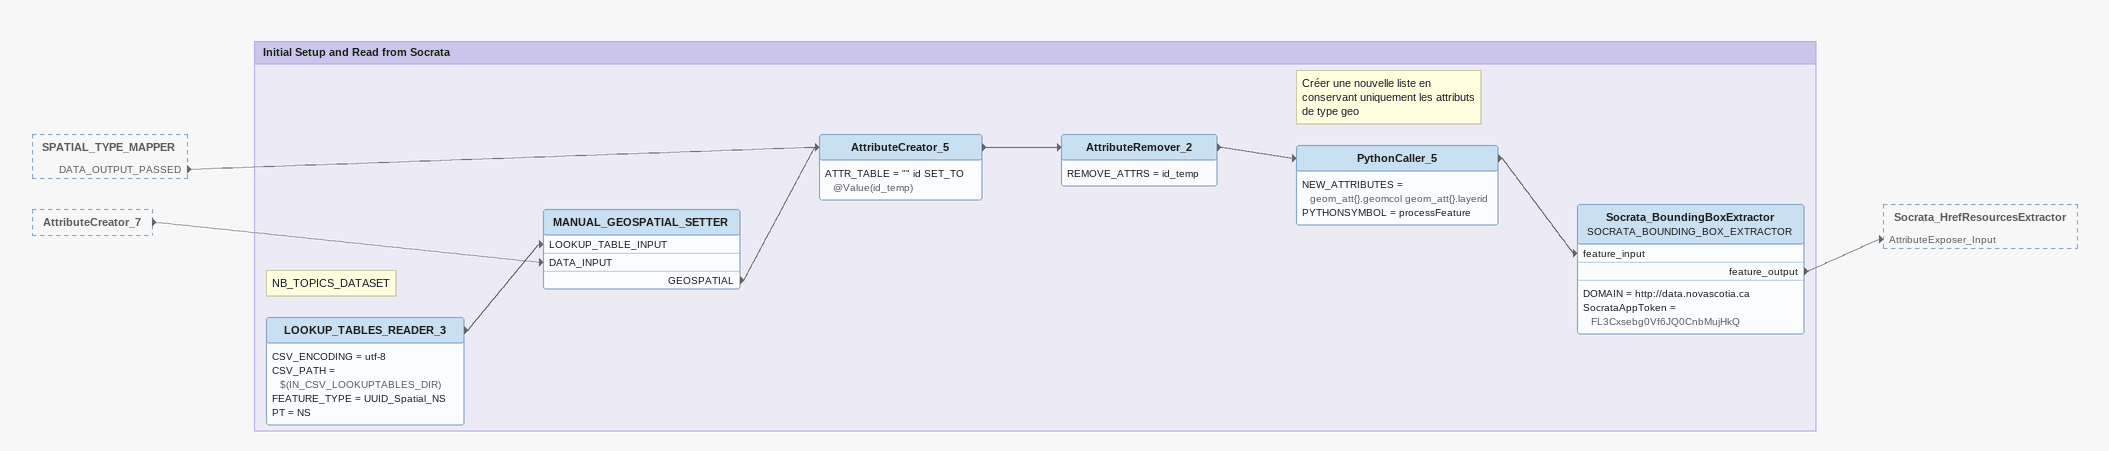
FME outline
SPATIAL_TYPE_MAPPER [outside]
    DATA_OUTPUT_PASSED -> AttributeCreator_5
AttributeCreator_7 [outside]
    -> MANUAL_GEOSPATIAL_SETTER [DATA_INPUT]

Bookmark: Initial Setup and Read from Socrata
Note: NB_TOPICS_DATASET
LOOKUP_TABLES_READER_3
    CSV_ENCODING = utf-8
    CSV_PATH = $(IN_CSV_LOOKUPTABLES_DIR)
    FEATURE_TYPE = UUID_Spatial_NS
    PT = NS
    -> MANUAL_GEOSPATIAL_SETTER [LOOKUP_TABLE_INPUT]
MANUAL_GEOSPATIAL_SETTER
    GEOSPATIAL -> AttributeCreator_5
AttributeCreator_5
    ATTR_TABLE = "" id SET_TO @Value(id_temp)
    -> AttributeRemover_2
AttributeRemover_2
    REMOVE_ATTRS = id_temp
    -> PythonCaller_5
Note: Créer une nouvelle liste en conservant uniquement les attributs de type geo
PythonCaller_5
    NEW_ATTRIBUTES = geom_att{}.geomcol geom_att{}.layerid
    PYTHONSYMBOL = processFeature
    -> Socrata_BoundingBoxExtractor [feature_input]
Socrata_BoundingBoxExtractor: SOCRATA_BOUNDING_BOX_EXTRACTOR
    DOMAIN = http://data.novascotia.ca
    SocrataAppToken = FL3Cxsebg0Vf6JQ0CnbMujHkQ
    feature_output -> Socrata_HrefResourcesExtractor [AttributeExposer_Input]
